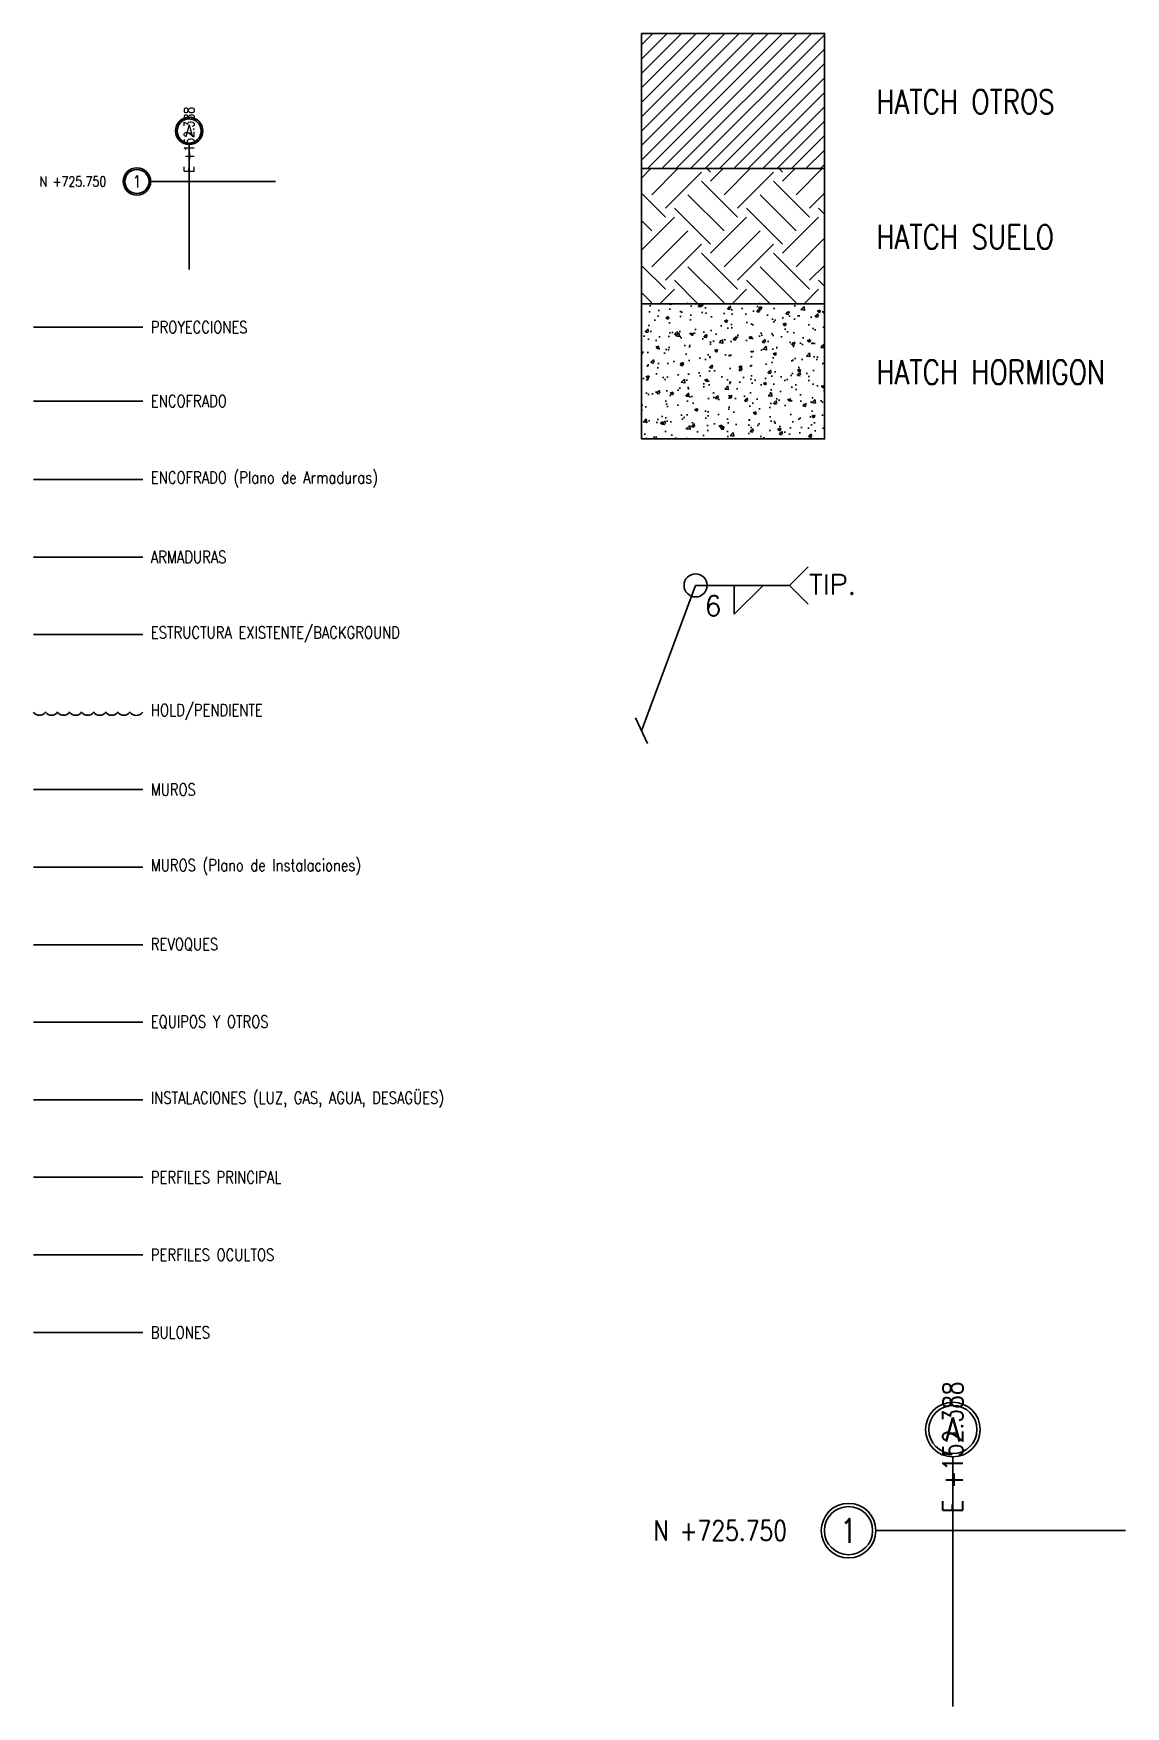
# Model space of a CAD drawing. Header units: millimetres. Extents: x -940 to 1351, y -586 to 711.
# Drawn here: x -862.9 to -590.9, y -53.2 to 363.7 of the extents above; entities that cross this region are included whole.
import ezdxf

# ---------------------------------------------------------------- set-up
doc = ezdxf.new("R2010")
doc.units = ezdxf.units.MM
doc.linetypes.add('CENTER', pattern=[50.8, 31.75, -6.35, 6.35, -6.35])
doc.linetypes.add('HIDDEN', pattern=[9.525, 6.35, -3.175])
for name, color, linetype in [('CI-Armaduras', 4, 'Continuous'), ('CI-Auxiliar2', 2, 'Continuous'), ('CI-Encofrado-g', 4, 'Continuous'), ('CI-Encofrados', 2, 'Continuous'), ('CI-Equipamiento', 253, 'Continuous'), ('CI-I.S. Agua Caliente', 6, 'Continuous'), ('CI-Mampostería', 4, 'Continuous'), ('CI-Posiciones', 3, 'Continuous'), ('CI-Proyecciones', 1, 'HIDDEN'), ('CI-Revoques', 2, 'Continuous'), ('ES-Perfil-Oculto', 1, 'HIDDEN'), ('ES-Perfiles-f', 2, 'Continuous'), ('ES-Perfiles-g', 4, 'Continuous'), ('GE-Background', 252, 'Continuous'), ('GE-Ejes', 1, 'CENTER'), ('GE-Hatch', 1, 'Continuous'), ('GE-Simbologia', 2, 'Continuous'), ('GE-Titulos', 4, 'Continuous'), ('PENDIENTE', 6, 'Continuous')]:
    doc.layers.add(name, color=color, linetype=linetype)
doc.styles.add('Romans', font='romans.shx', dxfattribs={"width": 0.8})
doc.styles.add('Romans PF', font='romans.shx', dxfattribs={"width": 0.8})
doc.styles.add('T2', font='ROMANS.shx', dxfattribs={"width": 0.8})
doc.dimstyles.new('1-100', dxfattribs={"dimscale": 100, "dimtxt": 2.2, "dimasz": 1.5, "dimexe": 1, "dimexo": 0, "dimgap": 1, "dimtad": 1, "dimdec": 0, "dimzin": 9, "dimdsep": 46, "dimtxsty": 'T2', "dimblk": 'ARCHTICK', "dimcen": 0, "dimdle": 1, "dimclrd": 256, "dimclre": 256, "dimclrt": 2, "dimadec": 0, "dimazin": 0, "dimtfac": 0.666667, "dimtdec": 0, "dimtmove": 0, "dimatfit": 3, "dimldrblk": 'OBLIQUE', "dimfxl": 1, "dimtolj": 1, "dimtzin": 0, "dimlwd": -1, "dimlwe": -1, "dimarcsym": 0})

# ---------------------------------------------------------------- blocks, each defined once
blk = doc.blocks.new('_ArchTick')
at = {"color": 0, "linetype": 'ByBlock', "const_width": 0.15}
blk.add_lwpolyline([(-0.5, -0.5), (0.5, 0.5)], dxfattribs=at)

msp = doc.modelspace()

# ---------------------------------------------------------------- hatches: boundary and pattern name
at = {"layer": 'GE-Hatch'}
h = msp.add_hatch(dxfattribs=at)
h.set_pattern_fill('ANSI31', color=256, scale=0.8, style=0)
h.set_pattern_definition([(45, (32216.0974, -4080.1806), (-1.79605122, 1.79605122), [])])
h.paths.add_polyline_path([(-665.863, 363.699), (-711.463, 363.699), (-711.463, 330.019), (-665.863, 330.019)])
h = msp.add_hatch(dxfattribs=at)
h.set_pattern_fill('EARTH', color=256, scale=2, angle=45, style=0)
h.set_pattern_definition([(45, (32216.097, -4080.18), (-2e-10, 17.960512), [12.7, -12.7]), (45, (32212.73, -4076.813), (-2e-10, 17.960512), [12.7, -12.7]), (45, (32209.362, -4073.445), (-2e-10, 17.960512), [12.7, -12.7]), (135, (32209.362, -4071.2), (-17.960512, -2e-10), [12.7, -12.7]), (135, (32212.73, -4067.833), (-17.960512, -2e-10), [12.7, -12.7]), (135, (32216.097, -4064.465), (-17.960512, -2e-10), [12.7, -12.7])])
h.paths.add_polyline_path([(-665.863, 330.019), (-711.463, 330.019), (-711.463, 296.339), (-665.863, 296.339)])
h = msp.add_hatch(dxfattribs=at)
h.set_pattern_fill('AR-CONC', color=256, scale=0.04, style=0)
h.set_pattern_definition([(50, (32216.0974, -4080.1806), (7.2873868, -0.6375634), [0.762, -8.382]), (355, (32216.0974, -4080.1806), (-1.409713, 7.6422657), [0.6096, -6.7056]), (100.451, (32216.705, -4080.234), (5.8777, 7.0046675), [0.6476, -7.1236]), (46.1842, (32216.097, -4078.149), (10.8431616, -1.681693), [1.143, -12.573]), (96.6356, (32217.001, -4078.289), (9.4961694, 9.8970222), [0.9714, -10.6854]), (351.184, (32216.097, -4078.149), (9.4961842, 9.8970047), [0.9144, -10.0584]), (21, (32217.1134, -4078.6566), (6.0645952, -4.0906207), [0.762, -8.382]), (326, (32217.1134, -4078.6566), (2.4720811, 7.3675186), [0.6096, -6.7056]), (71.4514, (32217.619, -4078.9975), (8.5366596, 3.2769143), [0.6476, -7.1236]), (37.5, (32216.0974, -4080.1806), (0.12354413, 3.38220155), [0, -6.62432, 0, -6.8072, 0, -6.731]), (7.5, (32216.0974, -4080.1806), (2.6727865, 4.007223), [0, -3.88112, 0, -6.47192, 0, -2.5654]), (327.5, (32213.8317, -4080.1806), (5.4236238, -0.22914976), [0, -2.54, 0, -7.9248, 0, -10.5156]), (317.5, (32212.8157, -4080.1806), (5.92516726, 1.01705964), [0, -3.302, 0, -5.26288, 0, -7.4676])])
h.paths.add_polyline_path([(-665.863, 296.339), (-711.463, 296.339), (-711.463, 262.659), (-665.863, 262.659)])

# ---------------------------------------------------------------- linework, layer by layer
at = {"layer": 'CI-Armaduras'}
msp.add_line((-862.948, 233.245), (-835.692, 233.245), dxfattribs=at)
at = {"layer": 'CI-Auxiliar2'}
for points in [[(-711.463, 363.699), (-665.863, 363.699), (-665.863, 330.019), (-711.463, 330.019)], [(-711.463, 330.019), (-665.863, 330.019), (-665.863, 296.339), (-711.463, 296.339)], [(-711.463, 296.339), (-665.863, 296.339), (-665.863, 262.659), (-711.463, 262.659)]]:
    msp.add_lwpolyline(points, close=True, dxfattribs=at)
at = {"layer": 'CI-Encofrado-g'}
msp.add_line((-862.948, 272.105), (-835.692, 272.105), dxfattribs=at)
at = {"layer": 'CI-Encofrados'}
msp.add_line((-862.948, 252.565), (-835.692, 252.565), dxfattribs=at)
at = {"layer": 'CI-Equipamiento'}
msp.add_line((-862.948, 117.325), (-835.692, 117.325), dxfattribs=at)
at = {"layer": 'CI-I.S. Agua Caliente'}
msp.add_line((-862.948, 98.005), (-835.692, 98.005), dxfattribs=at)
at = {"layer": 'CI-Mampostería'}
msp.add_line((-862.948, 175.285), (-835.692, 175.285), dxfattribs=at)
at = {"layer": 'CI-Proyecciones', "ltscale": 100}
msp.add_line((-835.692, 290.509), (-862.948, 290.509), dxfattribs=at)
at = {"layer": 'CI-Revoques'}
for p, q in [((-862.948, 155.965), (-835.692, 155.965)), ((-862.948, 136.645), (-835.692, 136.645))]:
    msp.add_line(p, q, dxfattribs=at)
at = {"layer": 'ES-Perfil-Oculto', "ltscale": 100}
msp.add_line((-862.948, 59.365), (-835.692, 59.365), dxfattribs=at)
at = {"layer": 'ES-Perfiles-f'}
msp.add_line((-862.948, 40.045), (-835.692, 40.045), dxfattribs=at)
at = {"layer": 'ES-Perfiles-g'}
msp.add_line((-862.948, 78.685), (-835.692, 78.685), dxfattribs=at)
at = {"layer": 'GE-Background'}
msp.add_line((-862.948, 213.925), (-835.692, 213.925), dxfattribs=at)
at = {"layer": 'GE-Ejes', "ltscale": 1000}
for p, q in [((-824.165, 304.899), (-824.165, 336.005)), ((-802.659, 326.815), (-833.764, 326.815)), ((-633.896, -53.181), (-633.896, 9.03)), ((-590.885, -9.349), (-653.096, -9.349))]:
    msp.add_line(p, q, dxfattribs=at)
at = {"layer": 'GE-Ejes', "color": 3, "linetype": 'ByBlock'}
for centre, radius in [((-824.165, 339.405), 3.4), ((-824.165, 339.405), 3), ((-837.164, 326.815), 3.4), ((-837.164, 326.815), 3), ((-633.896, 15.83), 6.8), ((-633.896, 15.83), 6), ((-659.896, -9.349), 6.8), ((-659.896, -9.349), 6)]:
    msp.add_circle(centre, radius, dxfattribs=at)
at = {"layer": 'GE-Simbologia'}
for p, q in [((-674.577, 226.174), (-669.917, 230.834)), ((-688.347, 218.974), (-688.347, 226.174)), ((-681.143, 226.17), (-688.347, 218.974)), ((-674.577, 226.174), (-669.917, 221.514))]:
    msp.add_line(p, q, dxfattribs=at)
msp.add_circle((-698.009, 226.174), 2.868, dxfattribs=at)
at = {"layer": 'PENDIENTE'}
msp.add_lwpolyline([(-862.948, 194.605, 0.5205671), (-859.948, 194.605, 0.5205671), (-856.948, 194.605, 0.5205671), (-853.948, 194.605, 0.5205671), (-850.948, 194.605, 0.5205671), (-847.948, 194.605, 0.5205671), (-844.948, 194.605, 0.5205671), (-841.948, 194.605, 0.5205671), (-838.948, 194.605, 0.5205671), (-835.692, 194.605, 0.5205671)], format="xyb", dxfattribs=at)

# ---------------------------------------------------------------- texts
at = {"layer": 'CI-Posiciones', "style": 'Romans'}
for s, p in [('TIP.', (-669.773, 223.912)), ('6', (-695.763, 218.567))]:
    msp.add_text(s, height=5, rotation=0, dxfattribs=at).set_placement(p)
at = {"layer": 'GE-Ejes', "color": 2, "attachment_point": 6, "rotation": 90, "style": 'Romans'}
for insert, char_height in [((-824.165, 345.405), 2.5), ((-633.896, 27.83), 5)]:
    msp.add_mtext('E +152.388', dxfattribs=dict(at, insert=insert, char_height=char_height))
at = {"layer": 'GE-Ejes', "color": 3, "attachment_point": 5, "style": 'Romans'}
for s, insert, char_height, width in [('A', (-824.165, 339.405), 3, 2.66667), ('1', (-837.164, 326.815), 3, 2.66667), ('A', (-633.896, 15.83), 6, 5.33333), ('1', (-659.896, -9.349), 6, 5.33333)]:
    msp.add_mtext(s, dxfattribs=dict(at, insert=insert, char_height=char_height, width=width))
at = {"layer": 'GE-Ejes', "color": 2, "attachment_point": 4, "style": 'Romans'}
for s, insert, char_height in [('\\pi-18.286;N +725.750', (-843.164, 326.815), 2.5), ('\\pi-36.571;N +725.750', (-671.896, -9.349), 5)]:
    msp.add_mtext(s, dxfattribs=dict(at, insert=insert, char_height=char_height))
at = {"layer": 'GE-Titulos', "attachment_point": 4, "line_spacing_factor": 1.200001, "style": 'Romans PF'}
for s, insert, char_height, width in [('{\\H0.75x;HATCH OTROS}', (-652.951, 346.679), 8, 570.84466), ('{\\H0.75x;HATCH SUELO}', (-652.951, 312.999), 8, 570.84466), ('{\\H0.75x;PROYECCIONES}', (-833.692, 290.509), 4, 285.42233), ('{\\H0.75x;HATCH HORMIGON}', (-652.951, 279.319), 8, 570.84466), ('{\\H0.75x;ENCOFRADO}', (-833.692, 272.105), 4, 285.42233), ('{\\H0.75x;ENCOFRADO (Plano de Armaduras)}', (-833.692, 252.565), 4, 285.42233), ('{\\H0.75x;ARMADURAS}', (-833.692, 233.245), 4, 285.42233), ('{\\H0.75x;ESTRUCTURA EXISTENTE/BACKGROUND}', (-833.692, 213.925), 4, 285.42233), ('{\\H0.75x;HOLD/PENDIENTE}', (-833.692, 194.605), 4, 285.42233), ('{\\H0.75x;MUROS}', (-833.692, 175.285), 4, 285.42233), ('{\\H0.75x;MUROS (Plano de Instalaciones)}', (-833.692, 155.965), 4, 285.42233), ('{\\H0.75x;REVOQUES}', (-833.692, 136.645), 4, 285.42233), ('{\\H0.75x;EQUIPOS Y OTROS}', (-833.692, 117.325), 4, 285.42233), ('{\\H0.75x;INSTALACIONES (LUZ, GAS, AGUA, DESAGÜES)}', (-833.692, 98.005), 4, 285.42233), ('{\\H0.75x;PERFILES PRINCIPAL}', (-833.692, 78.685), 4, 285.42233), ('{\\H0.75x;PERFILES OCULTOS}', (-833.692, 59.365), 4, 285.42233), ('{\\H0.75x;BULONES}', (-833.692, 40.045), 4, 285.42233)]:
    msp.add_mtext(s, dxfattribs=dict(at, insert=insert, char_height=char_height, width=width))

# ---------------------------------------------------------------- leaders
at = {"layer": 'GE-Simbologia', "color": 1}
msp.add_leader([(-711.463, 189.974), (-698.009, 226.174), (-674.577, 226.174)], dimstyle='1-100', override={"dimscale": 2, "dimasz": 2.5, "dimtad": 0}, dxfattribs=at)

doc.saveas('drawing.dxf')
